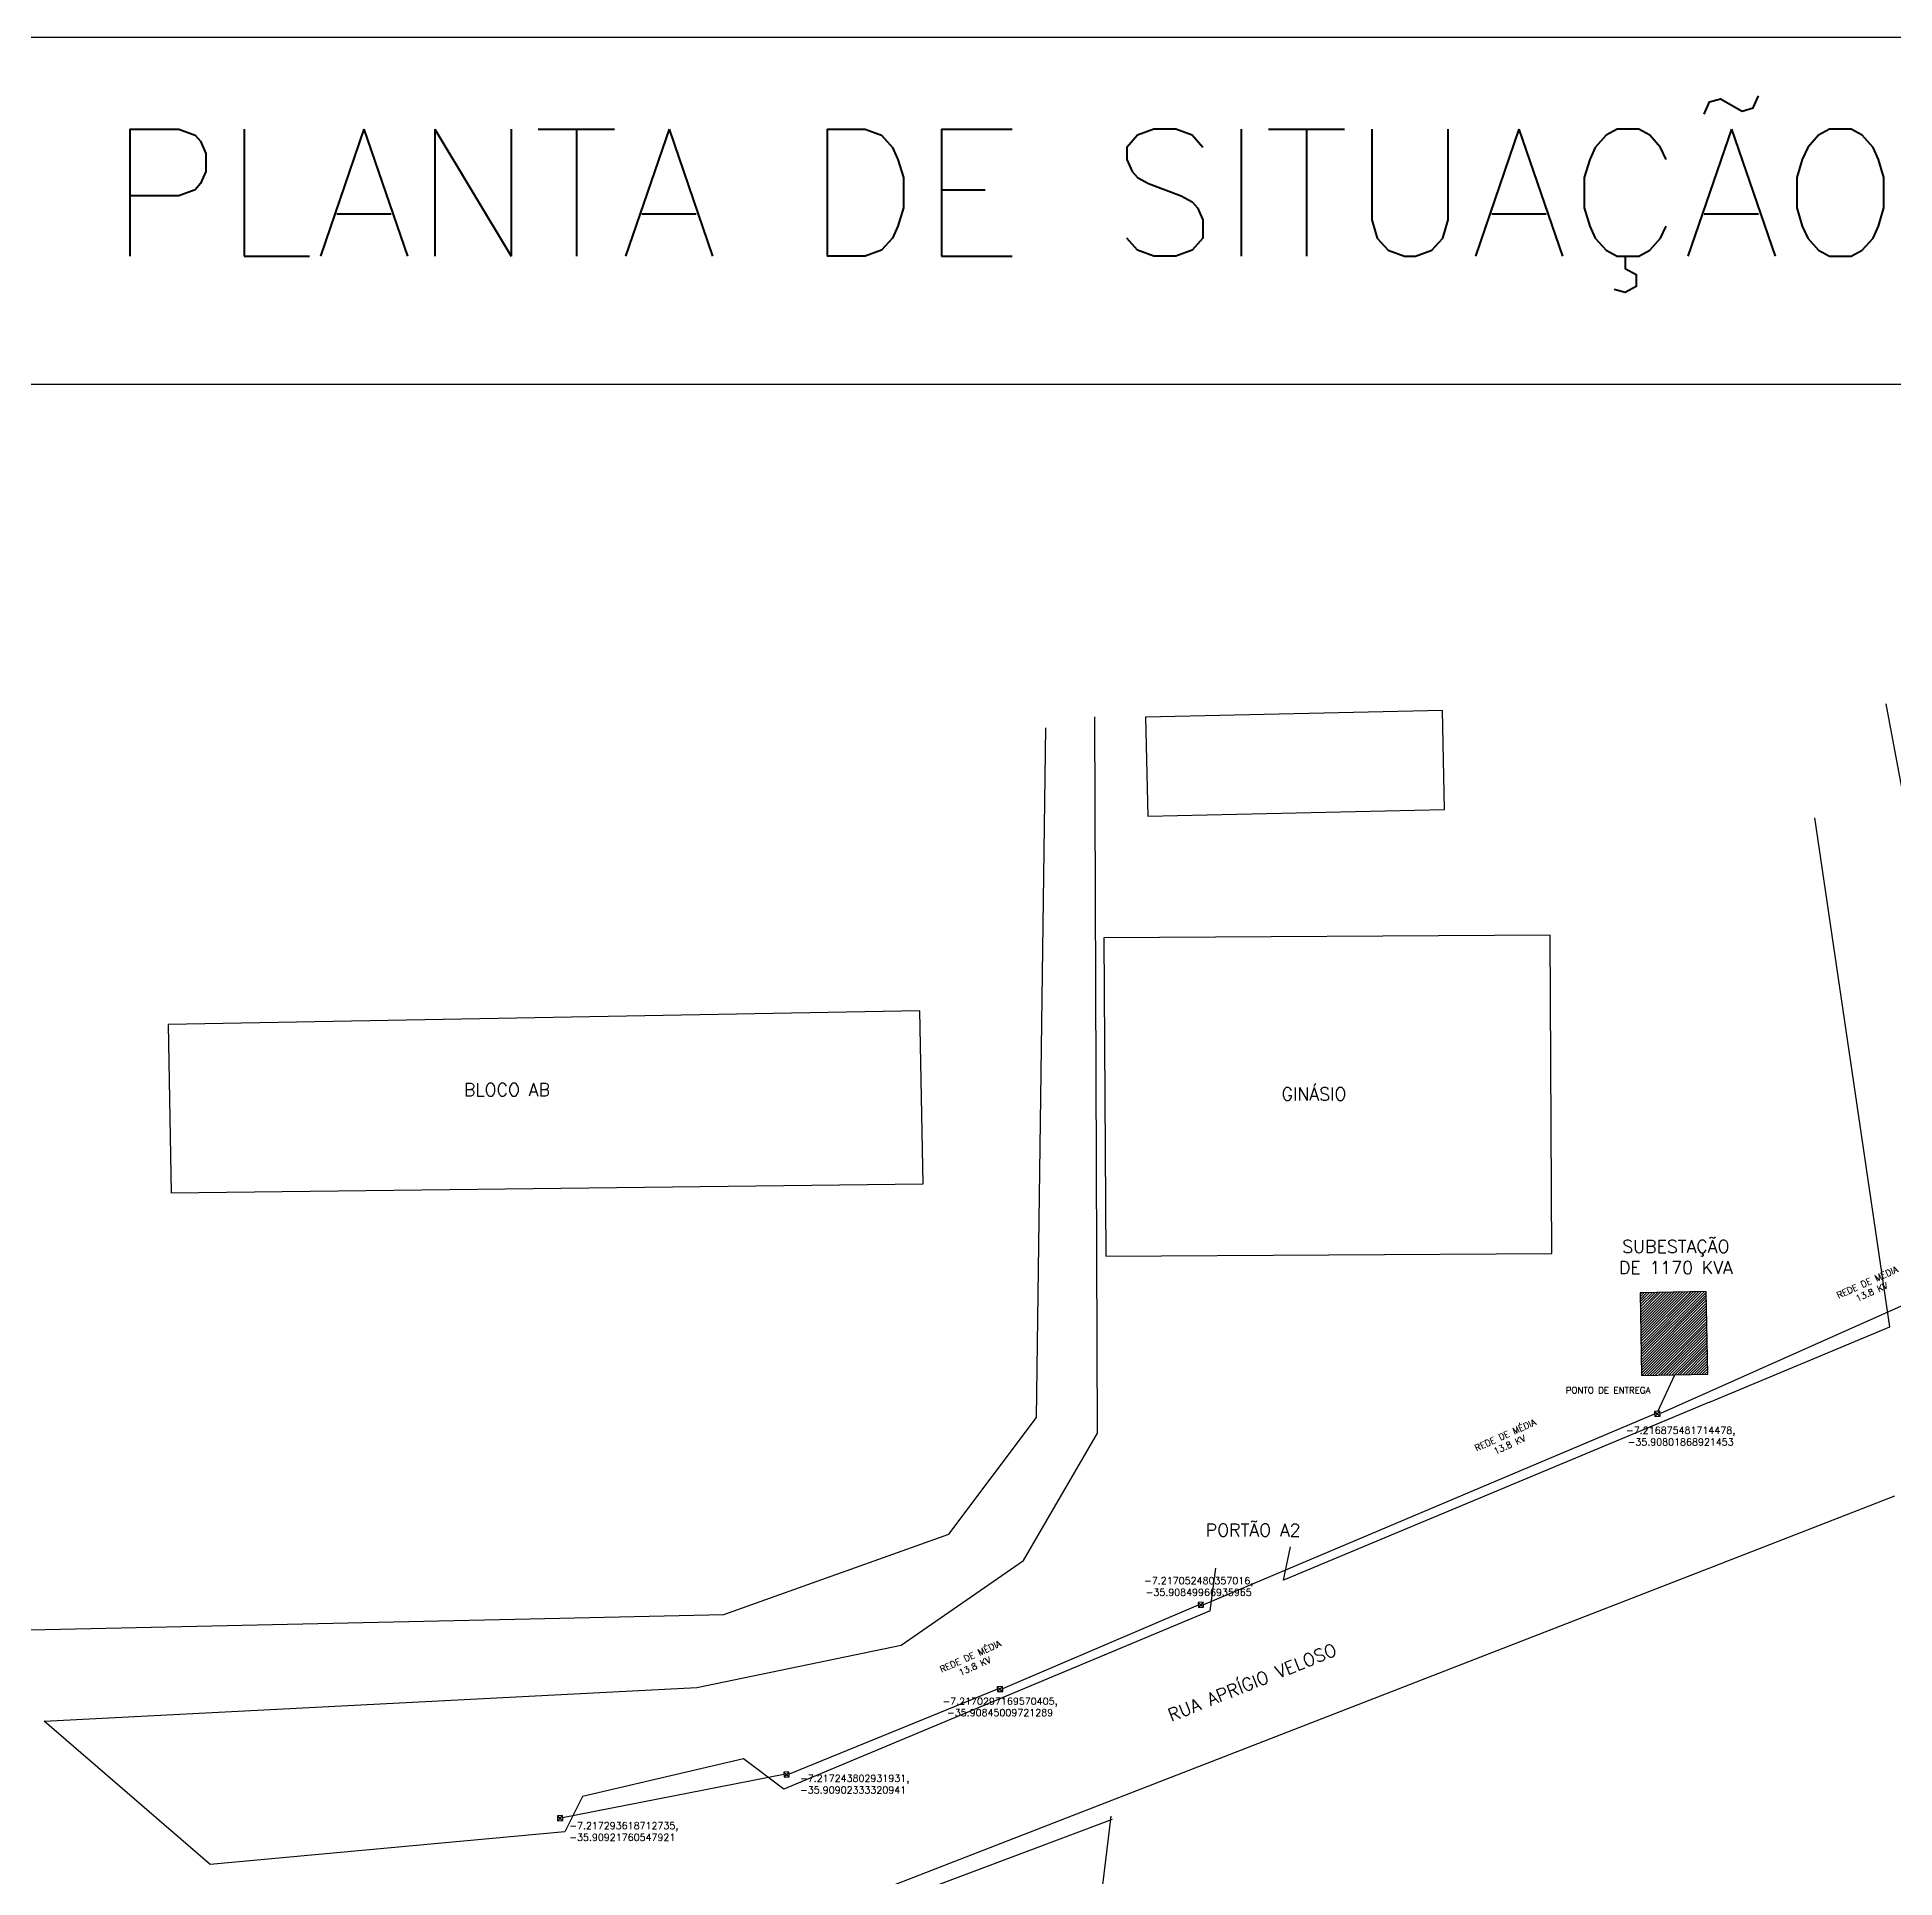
# Model space of a CAD drawing. Header units: metres. Extents: x 4188.7 to 4272.1, y 2012.8 to 2020.9.
# Drawn here: x 4251.592 to 4254.261, y 2014.252 to 2016.896 of the extents above; entities that cross this region are included whole.
import ezdxf

# ---------------------------------------------------------------- set-up
doc = ezdxf.new("R2010")
doc.units = ezdxf.units.M
for name, color, linetype in [('0E-Arquitetura', 1, 'Continuous'), ('E-ALTATENSAO', 5, 'Continuous'), ('ELE-TXT', 3, 'Continuous')]:
    doc.layers.add(name, color=color, linetype=linetype)
doc.styles.add('ROMANS', font='romans.shx', dxfattribs={"height": 0.1})

msp = doc.modelspace()

# ---------------------------------------------------------------- hatches: boundary and pattern name
at = {"layer": '0E-Arquitetura'}
h = msp.add_hatch(dxfattribs=at)
h.set_pattern_fill('ANSI31', color=256, scale=0.000858728)
h.set_pattern_definition([(45, (4244.203316, 2010.7733927), (-0.0019278997, 0.0019278997), [])])
h.paths.add_polyline_path([(4253.9902, 2015.09419), (4253.89522, 2015.09233), (4253.89756, 2014.97355), (4253.99253, 2014.97542)])

# ---------------------------------------------------------------- linework, layer by layer
for p, q in [((4249.45961, 2016.89636), (4256.50327, 2016.89636)), ((4256.50327, 2016.39705), (4249.45961, 2016.39705))]:
    msp.add_line(p, q)
for p, q in [((4253.61125, 2015.92889), (4253.18475, 2015.91932)), ((4253.61444, 2015.78647), (4253.61125, 2015.92889)), ((4254.40477, 2015.10618), (4254.24872, 2015.93831)), ((4253.02799, 2014.91308), (4253.04131, 2015.90393)), ((4253.11581, 2014.89037), (4253.11201, 2015.91962)), ((4253.18475, 2015.91932), (4253.18795, 2015.7769)), ((4253.18795, 2015.7769), (4253.61444, 2015.78647)), ((4254.25409, 2015.04322), (4254.14629, 2015.77467)), ((4253.76591, 2015.60628), (4253.12483, 2015.60243)), ((4253.12483, 2015.60243), (4253.12759, 2015.1449)), ((4253.76866, 2015.14876), (4253.76591, 2015.60628)), ((4252.86053, 2015.49722), (4251.78036, 2015.4779)), ((4252.86497, 2015.24858), (4252.86053, 2015.49722)), ((4251.78036, 2015.4779), (4251.78469, 2015.23575)), ((4251.78408, 2015.23574), (4252.86497, 2015.24858)), ((4253.12759, 2015.1449), (4253.76866, 2015.14876)), ((4253.9902, 2015.09419), (4253.89522, 2015.09233)), ((4253.89522, 2015.09233), (4253.89756, 2014.97355)), ((4253.99253, 2014.97542), (4253.9902, 2015.09419)), ((4253.99516, 2014.93502), (4254.25409, 2015.04322)), ((4253.89756, 2014.97355), (4253.99253, 2014.97542)), ((4253.99516, 2014.93502), (4253.38303, 2014.67924)), ((4252.90217, 2014.74558), (4253.02799, 2014.91308)), ((4253.00906, 2014.70763), (4253.11581, 2014.89037)), ((4253.9844, 2014.69277), (4254.2614, 2014.80038)), ((4252.57855, 2014.62997), (4252.90217, 2014.74558)), ((4253.38303, 2014.67924), (4253.39292, 2014.72697)), ((4252.83368, 2014.58581), (4253.00906, 2014.70763)), ((4253.27748, 2014.63514), (4253.28558, 2014.69635)), ((4252.66497, 2014.18023), (4253.9844, 2014.69277)), ((4251.5817, 2014.60773), (4252.29977, 2014.62375)), ((4252.29977, 2014.62375), (4252.57855, 2014.62997)), ((4253.27748, 2014.63514), (4252.66489, 2014.37917)), ((4252.5401, 2014.5249), (4252.83368, 2014.58581)), ((4251.60212, 2014.47662), (4252.5401, 2014.5249)), ((4251.8407, 2014.27088), (4251.60212, 2014.47662)), ((4252.60705, 2014.42248), (4252.3757, 2014.36834)), ((4252.66489, 2014.37917), (4252.60705, 2014.42248)), ((4252.3757, 2014.36834), (4252.3504, 2014.31781)), ((4252.79568, 2014.20773), (4253.13698, 2014.33582)), ((4253.13469, 2014.34039), (4253.10033, 2014.0522)), ((4252.3504, 2014.31781), (4251.8407, 2014.27088))]:
    msp.add_line(p, q, dxfattribs=at)
at = {"layer": 'E-ALTATENSAO'}
for p, q in [((4254.43467, 2015.14612), (4253.92454, 2014.91855)), ((4253.92061, 2014.92187), (4253.94505, 2014.97448)), ((4253.91711, 2014.9181), (4253.26787, 2014.64407)), ((4253.26045, 2014.64361), (4252.97929, 2014.52305)), ((4252.97187, 2014.5226), (4252.67244, 2014.4004)), ((4252.665, 2014.40017), (4252.34705, 2014.33764))]:
    msp.add_line(p, q, dxfattribs=at)
at = {"layer": 'ELE-TXT'}
for p, q in [((4253.92366, 2014.92204), (4253.91624, 2014.92158)), ((4253.91624, 2014.92158), (4253.91667, 2014.9145)), ((4253.91667, 2014.9145), (4253.92409, 2014.91495)), ((4253.92409, 2014.91495), (4253.92366, 2014.92204)), ((4253.26765, 2014.64761), (4253.26023, 2014.64715)), ((4253.26023, 2014.64715), (4253.26067, 2014.64007)), ((4253.26067, 2014.64007), (4253.26809, 2014.64052)), ((4253.26809, 2014.64052), (4253.26765, 2014.64761)), ((4252.97899, 2014.52664), (4252.97157, 2014.52619)), ((4252.97157, 2014.52619), (4252.97201, 2014.5191)), ((4252.97201, 2014.5191), (4252.97943, 2014.51955)), ((4252.97943, 2014.51955), (4252.97899, 2014.52664)), ((4252.67222, 2014.40394), (4252.6648, 2014.40349)), ((4252.6648, 2014.40349), (4252.66524, 2014.3964)), ((4252.67266, 2014.39686), (4252.67222, 2014.40394)), ((4252.66524, 2014.3964), (4252.67266, 2014.39686)), ((4252.34684, 2014.34092), (4252.33942, 2014.34047)), ((4252.33942, 2014.34047), (4252.33985, 2014.33339)), ((4252.33985, 2014.33339), (4252.34727, 2014.33384)), ((4252.34727, 2014.33384), (4252.34684, 2014.34092))]:
    msp.add_line(p, q, dxfattribs=at)
at = {"layer": 'ELE-TXT', "lineweight": 30}
for p, q in [((4253.91624, 2014.92158), (4253.92409, 2014.91495)), ((4253.92366, 2014.92204), (4253.91667, 2014.9145)), ((4253.26023, 2014.64715), (4253.26809, 2014.64052)), ((4253.26765, 2014.64761), (4253.26067, 2014.64007)), ((4252.97157, 2014.52619), (4252.97943, 2014.51955)), ((4252.97899, 2014.52664), (4252.97201, 2014.5191)), ((4252.6648, 2014.40349), (4252.67266, 2014.39686)), ((4252.67222, 2014.40394), (4252.66524, 2014.3964)), ((4252.33942, 2014.34047), (4252.34727, 2014.33384)), ((4252.34684, 2014.34092), (4252.33985, 2014.33339))]:
    msp.add_line(p, q, dxfattribs=at)

# ---------------------------------------------------------------- texts
at = {"insert": (4252.98144, 2016.64671), "char_height": 0.1826697, "attachment_point": 5, "style": 'ROMANS'}
msp.add_mtext_dynamic_manual_height_columns('{\\C4;PLANTA DE SITUAÇÃO}', width=7.0436671, gutter_width=0.91335, heights=[0], dxfattribs=at)
at = {"char_height": 0.01, "style": 'ROMANS'}
for s, insert, width, attachment_point in [('-7.216875481714478, \\P-35.90801868921453', (4253.95358, 2014.88626), 0.0492719, 5), ('-7.217052480357016, \\P-35.90849966935965', (4253.26099, 2014.67032), 0.0492719, 5), ('-7.2170297169570405, \\P-35.90845009721289', (4252.97558, 2014.49708), 0.0505439, 5), ('-7.217243802931931, \\P-35.90902333320941', (4252.68817, 2014.39948), 0.0488703, 1), ('-7.217293618712735, \\P-35.90921760547921', (4252.35645, 2014.3314), 0.2443513, 1)]:
    msp.add_mtext(s, dxfattribs=dict(at, insert=insert, width=width, attachment_point=attachment_point))
at = {"layer": '0E-Arquitetura', "style": 'ROMANS'}
for s, width, gutter_width, insert, char_height, attachment_point in [('CENTRO DE EXTENSAO', 0.4296888, 0.000429, (4253.18475, 2015.91932), 0.0000859, 1), ('GINÁSIO', 0.643829, 0.000429, (4253.12483, 2015.60243), 0.0000859, 1), ('BLOCO AB', 1.2724905, 0.000429, (4251.78036, 2015.4779), 0.0000859, 1), ('BLOCO AB', 0.529845, 0.91335, (4252.26697, 2015.38408), 0.018267, 5), ('GINÁSIO', 0.4874862, 0.91335, (4253.42673, 2015.37786), 0.018267, 5), ('SUBESTAÇÃO\\PDE 1170 KVA', 0.2584898, 0.000429, (4253.94673, 2015.1436), 0.018267, 5), ('PORTÃO A2', 0.2197911, 0.91335, (4253.33925, 2014.75121), 0.018267, 5), ('RUA APRÍGIO VELOSO', 0.6573517, 0.000429, (4253.12531, 2014.57156), 0.0000859, 1)]:
    msp.add_mtext_dynamic_manual_height_columns(s, width=width, gutter_width=gutter_width, heights=[0], dxfattribs=dict(at, insert=insert, char_height=char_height, attachment_point=attachment_point))
at = {"layer": '0E-Arquitetura', "insert": (4253.21478, 2014.49278), "char_height": 0.018267, "attachment_point": 1, "rotation": 21.91703, "style": 'ROMANS'}
msp.add_mtext_dynamic_manual_height_columns('RUA APRÍGIO VELOSO', width=0.6463691, gutter_width=0.000429, heights=[0], dxfattribs=at)
at = {"layer": 'E-ALTATENSAO', "char_height": 0.0091335, "attachment_point": 5, "rotation": 24.10753, "style": 'ROMANS'}
for insert in [(4254.22504, 2015.10043), (4253.7047, 2014.88088), (4252.93616, 2014.5628)]:
    msp.add_mtext_dynamic_manual_height_columns('REDE DE MÉDIA \\P13.8 KV', width=0.2456398, gutter_width=0.91335, heights=[0], dxfattribs=dict(at, insert=insert))
at = {"layer": 'E-ALTATENSAO', "insert": (4253.84935, 2014.95227), "char_height": 0.0091335, "attachment_point": 5, "style": 'ROMANS'}
msp.add_mtext_dynamic_manual_height_columns('{\\C0;PONTO DE ENTREGA}', width=0.4347513, gutter_width=0.91335, heights=[0], dxfattribs=at)

doc.saveas('drawing.dxf')
